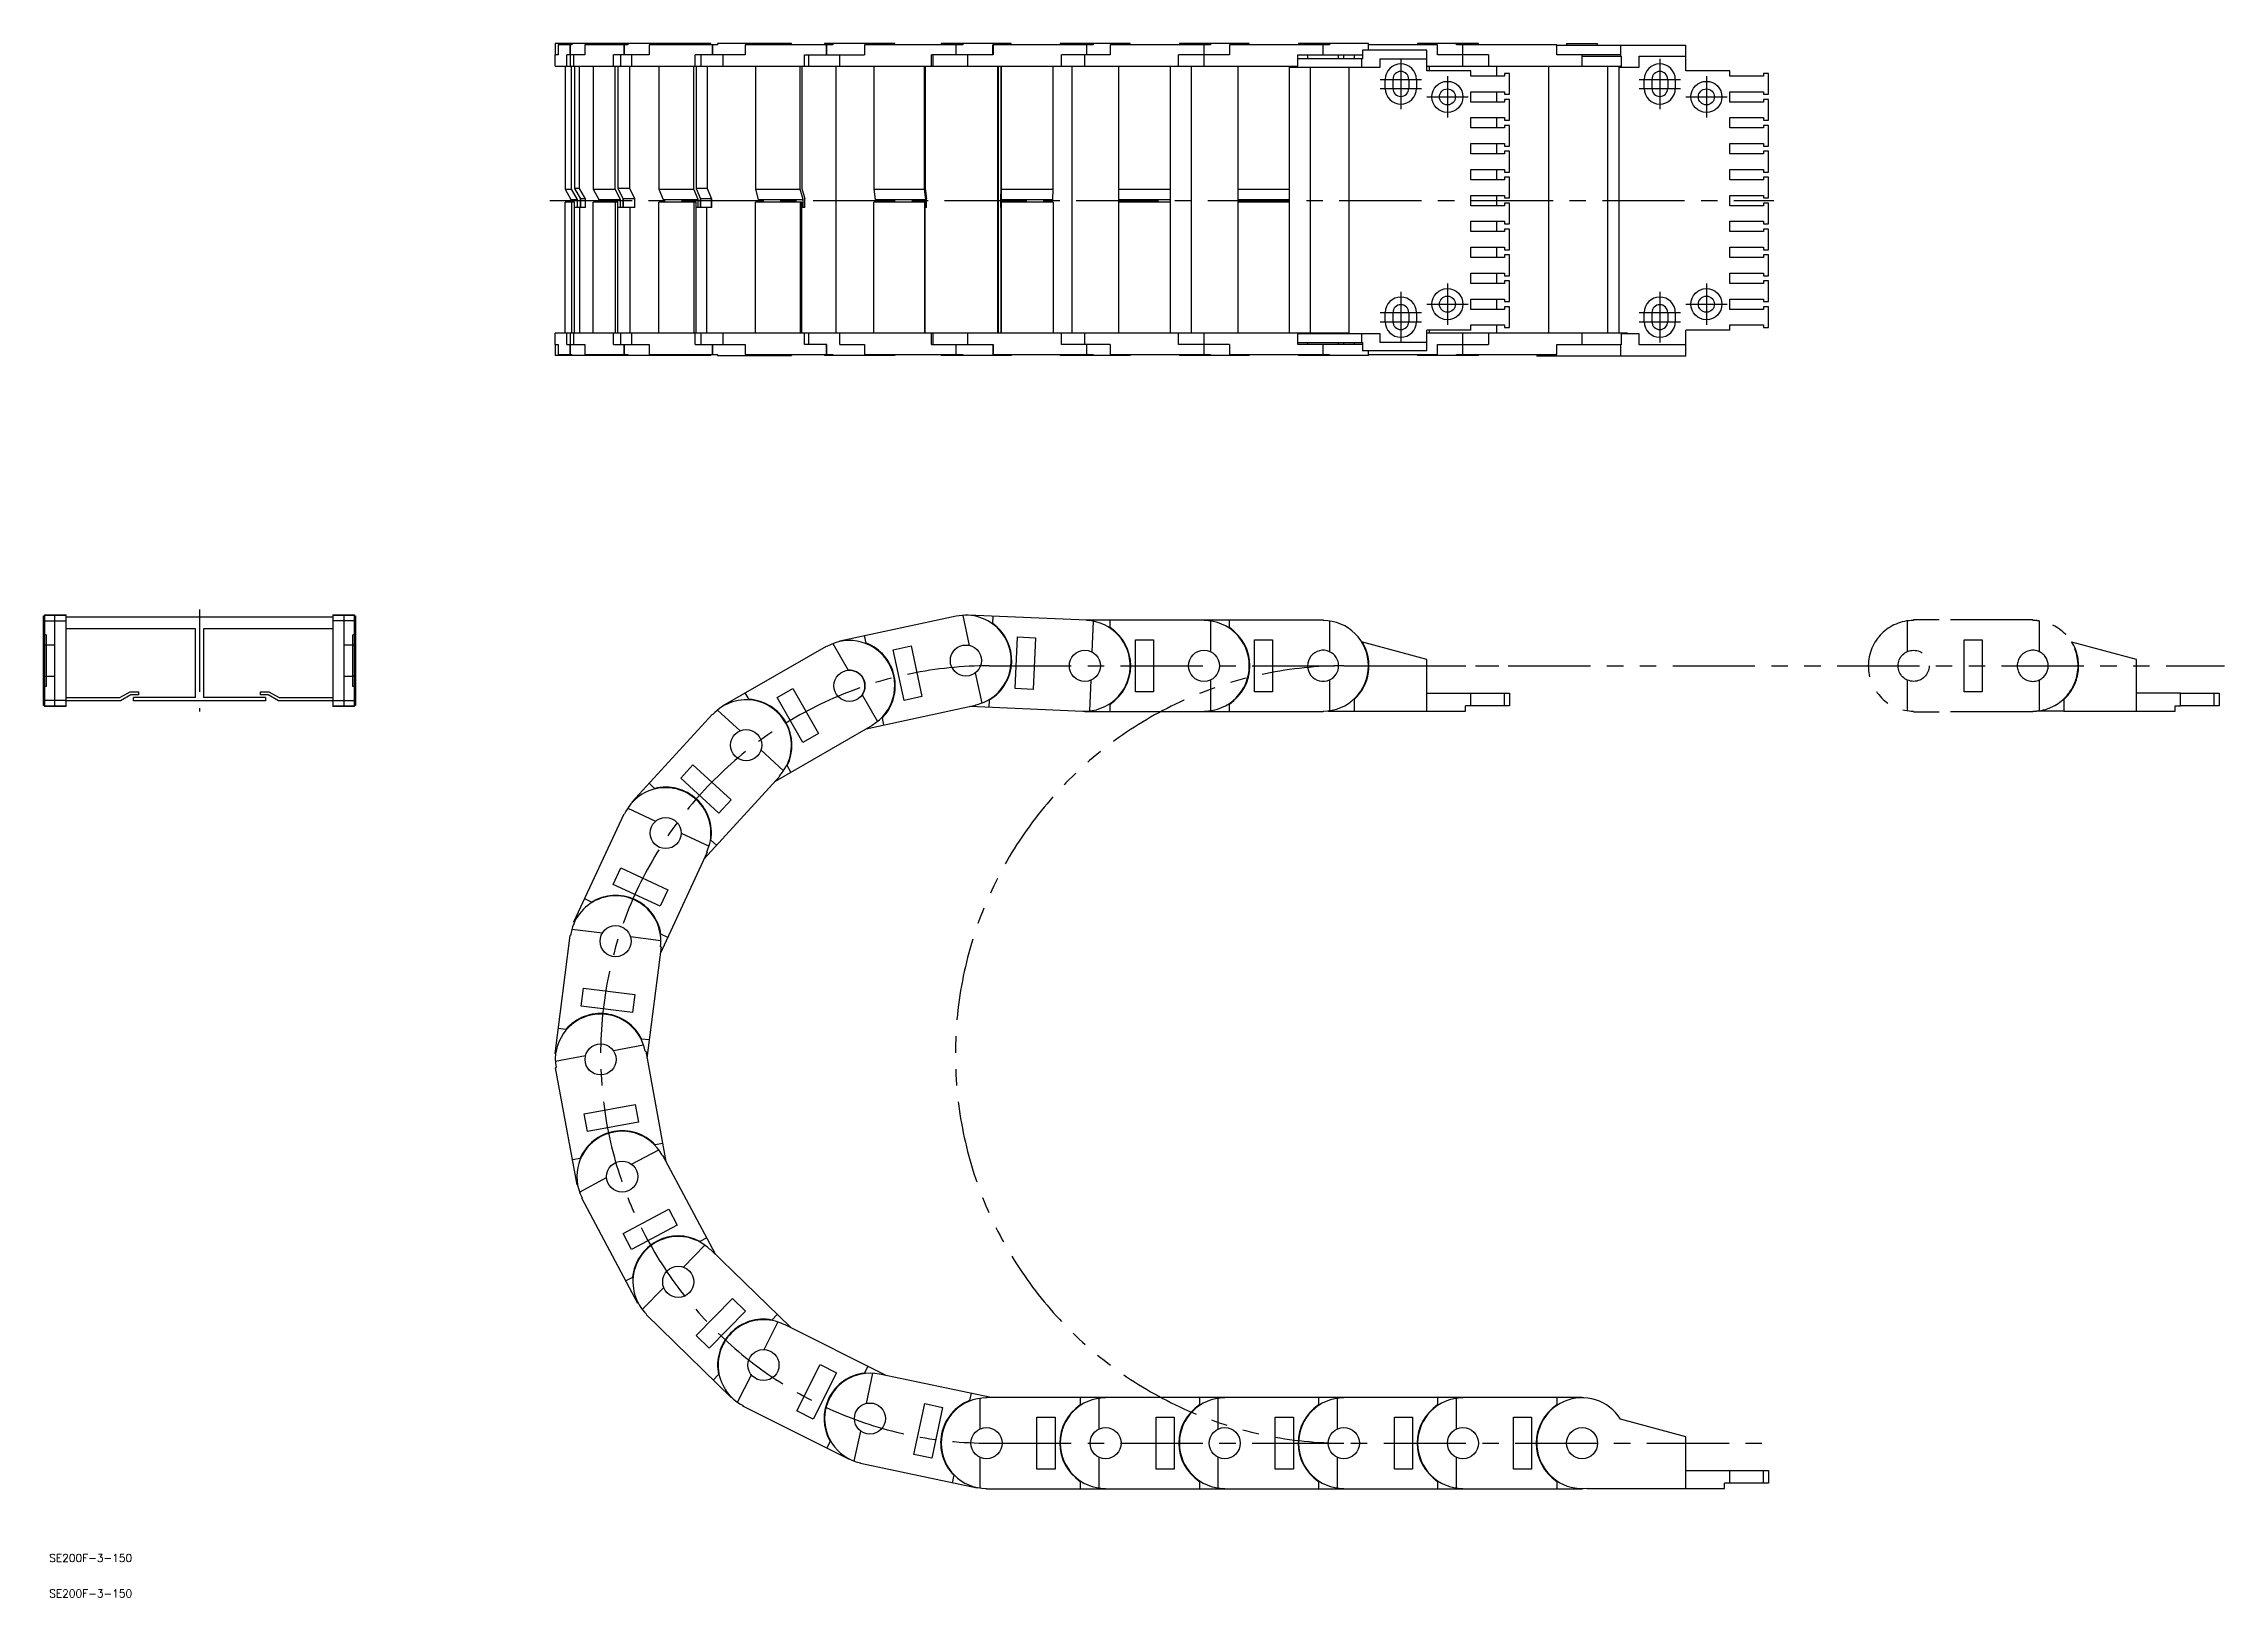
# Model space of a CAD drawing. Extents: x -198 to 645, y -479 to 120.
import ezdxf

# ---------------------------------------------------------------- set-up
doc = ezdxf.new("R2010")
doc.units = 0
doc.linetypes.add('CENTER', pattern=[50.8, 31.75, -6.35, 6.35, -6.35])
doc.linetypes.add('PHANTOM', pattern=[63.5, 31.75, -6.35, 6.35, -6.35, 6.35, -6.35])
doc.layers.get('0').update_dxf_attribs({"linetype": 'CONTINUOUS'})
doc.layers.add('CENTER', color=1, linetype='CONTINUOUS')
doc.styles.get("Standard").update_dxf_attribs({"font": 'txt.shx', "height": 3, "bigfont": 'bigfont.shx'})

# ---------------------------------------------------------------- blocks, each defined once
blk = doc.blocks.new('*U2')
at = {"color": 7, "linetype": 'CONTINUOUS'}
blk.add_text('SE200F-3-150', height=3, dxfattribs=at).set_placement((-195.4, -479.22))
blk = doc.blocks.new('*U3')
at = {"color": 7, "linetype": 'CONTINUOUS'}
blk.add_text('SE200F-3-150', height=3, dxfattribs=at).set_placement((-195.4, -465.54))

msp = doc.modelspace()

# ---------------------------------------------------------------- linework, layer by layer
at = {"color": 7, "linetype": 'CONTINUOUS'}
for p, q in [((60.18, 120.4), (0.06, 120.4)), ((0.06, 120.4), (0.06, 116.05)), ((1.23, 120), (1.23, 116.05)), ((6.47, 120), (1.23, 120)), ((5.78, 116.05), (5.78, 120)), ((5.98, 116.05), (5.98, 120)), ((6.47, 120.4), (6.47, 120)), ((28.01, 120), (11.4, 120)), ((11.4, 120), (11.4, 116.05)), ((26.62, 116.05), (26.62, 120)), ((26.8, 116.05), (26.8, 120)), ((28.01, 120.4), (28.01, 120)), ((36.25, 120), (36.25, 116.05)), ((62.67, 120), (36.25, 120)), ((60.18, 120), (60.18, 120.4)), ((60.71, 116.05), (60.71, 120)), ((60.85, 116.05), (60.85, 120)), ((91.26, 120.4), (62.67, 120.4)), ((91.26, 120.4), (62.67, 120.4)), ((62.67, 120.4), (62.67, 120)), ((107.19, 120), (73.44, 120)), ((73.44, 120), (73.44, 116.05)), ((91.26, 120), (91.26, 120.4)), ((107.19, 120.4), (104.05, 120.4)), ((104.05, 120.4), (104.05, 120)), ((104.84, 116.05), (104.84, 120)), ((104.94, 116.05), (104.94, 120)), ((131.15, 120.4), (107.19, 120.4)), ((107.19, 120.4), (107.19, 120)), ((119.48, 120), (119.48, 116.05)), ((157.38, 120), (119.48, 120)), ((131.15, 120), (131.15, 120.4)), ((176.11, 120.4), (149.06, 120.4)), ((149.06, 120.4), (149.06, 120)), ((152.61, 120.4), (152.61, 120)), ((154.86, 116.05), (154.86, 120)), ((154.9, 116.05), (154.9, 120)), ((157.38, 120.4), (157.38, 120)), ((169.05, 116.05), (169.05, 120)), ((207.82, 120), (169.05, 120)), ((169.18, 120), (169.18, 116.05)), ((176.11, 120), (176.11, 120.4)), ((195.06, 120.4), (195.06, 120)), ((222.06, 120.4), (195.06, 120.4)), ((198.56, 120.4), (198.56, 120)), ((205.34, 116.05), (205.34, 120)), ((207.3, 120.4), (207.3, 120)), ((207.82, 120.4), (207.82, 120)), ((253.06, 120), (214.36, 120)), ((214.36, 120), (214.36, 116.05)), ((222.06, 120), (222.06, 120.4)), ((241.06, 120.4), (241.06, 120)), ((268.06, 120.4), (241.06, 120.4)), ((244.56, 120.4), (244.56, 120)), ((250.56, 111.7), (250.56, 120)), ((253.06, 120.4), (253.06, 120)), ((260.36, 120), (260.36, 116.05)), ((299.06, 120), (260.36, 120)), ((268.06, 120), (268.06, 120.4)), ((314.06, 120.4), (287.06, 120.4)), ((287.06, 120.4), (287.06, 120)), ((296.56, 116.05), (296.56, 120)), ((299.06, 120.4), (299.06, 120)), ((314.06, 117.85), (314.06, 120.4)), ((340.76, 120), (314.06, 120)), ((356.56, 120.4), (333.06, 120.4)), ((333.06, 120.4), (333.06, 120)), ((340.76, 116.05), (340.76, 120)), ((348.06, 120), (348.06, 120.4)), ((386.76, 120), (348.06, 120)), ((350.56, 111.7), (350.56, 120)), ((356.56, 120), (356.56, 120.4)), ((386.76, 116.05), (386.76, 120)), ((386.76, 119.85), (436.56, 119.85)), ((390.56, 120.4), (402.56, 120.4)), ((390.56, 120.4), (390.56, 119.85)), ((402.56, 119.85), (402.56, 120.4)), ((411.43, 119.85), (411.43, 115.6)), ((436.56, 109.85), (436.56, 119.85)), ((0, 111.7), (0, 116.05)), ((1.23, 116.05), (0, 116.05)), ((0, 111.7), (286.76, 111.7)), ((3.82, 111.7), (3.82, 64.2)), ((4.55, 111.7), (4.55, 116.05)), ((11.4, 116.05), (4.55, 116.05)), ((5.84, 116.05), (5.84, 111.7)), ((6.33, 64.2), (6.33, 111.7)), ((7.28, 111.7), (7.28, 116.05)), ((7.52, 111.7), (7.52, 64.52)), ((9.46, 64.52), (9.46, 111.7)), ((14.74, 111.7), (14.74, 64.2)), ((36.25, 116.05), (22.5, 116.05)), ((22.5, 111.7), (22.5, 116.05)), ((23.15, 64.2), (23.15, 111.7)), ((24.24, 111.7), (24.24, 64.52)), ((25.18, 116.05), (25.18, 111.7)), ((28.79, 64.52), (28.79, 111.7)), ((29.63, 111.7), (29.63, 116.05)), ((40.03, 111.7), (40.03, 64.2)), ((53.54, 64.2), (53.54, 111.7)), ((73.44, 116.05), (54.08, 116.05)), ((54.08, 111.7), (54.08, 116.05)), ((54.43, 111.7), (54.43, 64.52)), ((56.27, 116.05), (56.27, 111.7)), ((58.74, 111.7), (58.74, 64.52)), ((64.94, 111.7), (64.94, 116.05)), ((77.31, 111.7), (77.31, 64.2)), ((94.66, 64.2), (94.66, 111.7)), ((95.25, 111.7), (95.25, 64.52)), ((96.34, 116.05), (119.48, 116.05)), ((96.34, 111.7), (96.34, 116.05)), ((97.81, 116.05), (97.81, 111.7)), ((108.45, 111.7), (108.45, 8.7)), ((109.9, 111.7), (109.9, 116.05)), ((123.07, 111.7), (123.07, 64.2)), ((142.62, 64.2), (142.62, 111.7)), ((142.87, 111.7), (142.87, 64.52)), ((169.18, 116.05), (145.28, 116.05)), ((145.28, 111.7), (145.28, 116.05)), ((145.91, 116.05), (145.91, 111.7)), ((159.38, 111.7), (159.38, 116.05)), ((159.38, 111.7), (159.38, 116.05)), ((170.86, 111.7), (170.86, 8.7)), ((171.06, 111.7), (171.06, 8.7)), ((172.22, 64.52), (172.22, 111.7)), ((172.28, 111.7), (172.28, 64.2)), ((192.26, 64.2), (192.26, 111.7)), ((195.55, 111.7), (195.55, 116.05)), ((214.36, 116.05), (195.55, 116.05)), ((199.56, 111.7), (199.56, 8.7)), ((204.56, 111.7), (204.56, 116.05)), ((217.56, 111.7), (217.56, 8.7)), ((237.56, 8.7), (237.56, 111.7)), ((260.36, 116.05), (240.76, 116.05)), ((240.76, 111.7), (240.76, 116.05)), ((245.56, 111.7), (245.56, 8.7)), ((263.56, 111.7), (263.56, 8.7)), ((283.56, 8.7), (283.56, 111.7)), ((283.56, 111.35), (318.56, 111.35)), ((286.76, 116.05), (311.71, 116.05)), ((286.76, 111.7), (286.76, 116.05)), ((311.71, 114.6), (286.76, 114.6)), ((290.56, 116.05), (290.56, 114.6)), ((291.56, 111.35), (291.56, 8.7)), ((302.56, 114.6), (302.56, 116.05)), ((304.56, 114.6), (304.56, 116.05)), ((306.56, 8.35), (306.56, 111.35)), ((308.56, 116.05), (308.56, 114.6)), ((311.43, 114.6), (311.43, 111.35)), ((311.71, 117.85), (311.71, 114.6)), ((336.56, 117.85), (311.71, 117.85)), ((318.56, 114.6), (336.56, 114.6)), ((318.56, 111.35), (318.56, 114.6)), ((336.56, 109.85), (336.56, 117.85)), ((336.56, 111.7), (411.71, 111.7)), ((353.56, 109.85), (336.56, 109.85)), ((337.56, 111.7), (337.56, 109.85)), ((360.36, 116.05), (340.76, 116.05)), ((353.56, 107.85), (353.56, 109.85)), ((360.36, 116.05), (360.36, 111.7)), ((363.56, 111.7), (363.56, 107.85)), ((383.56, 111.7), (383.56, 8.7)), ((411.43, 116.05), (386.76, 116.05)), ((396.56, 111.7), (396.56, 116.05)), ((396.56, 115.6), (411.43, 115.6)), ((406.56, 8.7), (406.56, 111.7)), ((410.81, 111.35), (410.81, 8.7)), ((410.81, 111.35), (418.56, 111.35)), ((411.43, 115.6), (411.71, 115.6)), ((411.71, 115.6), (411.71, 111.35)), ((418.56, 115.6), (436.56, 115.6)), ((418.56, 111.35), (418.56, 115.6)), ((453.56, 109.85), (436.56, 109.85)), ((453.56, 107.85), (453.56, 109.85)), ((320.56, 103.1), (320.56, 106.6)), ((323.51, 106.6), (323.51, 103.1)), ((329.61, 106.6), (329.61, 103.1)), ((332.56, 106.6), (332.56, 103.1)), ((366.56, 107.85), (353.56, 107.85)), ((353.56, 101.85), (366.56, 101.85)), ((353.56, 97.85), (353.56, 101.85)), ((363.56, 101.85), (363.56, 97.85)), ((368.56, 108.85), (366.56, 108.85)), ((366.56, 108.85), (366.56, 107.85)), ((366.56, 101.85), (366.56, 100.85)), ((368.56, 100.85), (368.56, 108.85)), ((420.56, 103.1), (420.56, 106.6)), ((423.51, 106.6), (423.51, 103.1)), ((429.61, 106.6), (429.61, 103.1)), ((432.56, 106.6), (432.56, 103.1)), ((466.56, 107.85), (453.56, 107.85)), ((453.56, 101.85), (466.56, 101.85)), ((453.56, 97.85), (453.56, 101.85)), ((468.56, 108.85), (466.56, 108.85)), ((466.56, 108.85), (466.56, 107.85)), ((466.56, 101.85), (466.56, 100.85)), ((468.56, 100.85), (468.56, 108.85)), ((366.56, 97.85), (353.56, 97.85)), ((366.56, 100.85), (368.56, 100.85)), ((368.56, 98.85), (366.56, 98.85)), ((366.56, 98.85), (366.56, 97.85)), ((368.56, 90.85), (368.56, 98.85)), ((466.56, 97.85), (453.56, 97.85)), ((466.56, 100.85), (468.56, 100.85)), ((468.56, 98.85), (466.56, 98.85)), ((466.56, 98.85), (466.56, 97.85)), ((468.56, 90.85), (468.56, 98.85)), ((353.56, 87.85), (353.56, 91.85)), ((353.56, 91.85), (366.56, 91.85)), ((366.56, 87.85), (353.56, 87.85)), ((363.56, 91.85), (363.56, 87.85)), ((366.56, 91.85), (366.56, 90.85)), ((366.56, 90.85), (368.56, 90.85)), ((366.56, 88.85), (366.56, 87.85)), ((368.56, 88.85), (366.56, 88.85)), ((368.56, 80.85), (368.56, 88.85)), ((453.56, 91.85), (466.56, 91.85)), ((453.56, 87.85), (453.56, 91.85)), ((466.56, 87.85), (453.56, 87.85)), ((466.56, 91.85), (466.56, 90.85)), ((466.56, 90.85), (468.56, 90.85)), ((466.56, 88.85), (466.56, 87.85)), ((468.56, 88.85), (466.56, 88.85)), ((468.56, 80.85), (468.56, 88.85)), ((353.56, 77.85), (353.56, 81.85)), ((353.56, 81.85), (366.56, 81.85)), ((366.56, 77.85), (353.56, 77.85)), ((363.56, 81.85), (363.56, 77.85)), ((366.56, 81.85), (366.56, 80.85)), ((366.56, 80.85), (368.56, 80.85)), ((368.56, 78.85), (366.56, 78.85)), ((366.56, 78.85), (366.56, 77.85)), ((368.56, 70.85), (368.56, 78.85)), ((453.56, 81.85), (466.56, 81.85)), ((453.56, 77.85), (453.56, 81.85)), ((466.56, 77.85), (453.56, 77.85)), ((466.56, 81.85), (466.56, 80.85)), ((466.56, 80.85), (468.56, 80.85)), ((468.56, 78.85), (466.56, 78.85)), ((466.56, 78.85), (466.56, 77.85)), ((468.56, 70.85), (468.56, 78.85)), ((353.56, 67.85), (353.56, 71.85)), ((353.56, 71.85), (366.56, 71.85)), ((366.56, 67.85), (353.56, 67.85)), ((363.56, 71.85), (363.56, 67.85)), ((366.56, 71.85), (366.56, 70.85)), ((366.56, 70.85), (368.56, 70.85)), ((368.56, 68.85), (366.56, 68.85)), ((366.56, 68.85), (366.56, 67.85)), ((368.56, 60.85), (368.56, 68.85)), ((453.56, 71.85), (466.56, 71.85)), ((453.56, 67.85), (453.56, 71.85)), ((466.56, 67.85), (453.56, 67.85)), ((466.56, 71.85), (466.56, 70.85)), ((466.56, 70.85), (468.56, 70.85)), ((468.56, 68.85), (466.56, 68.85)), ((466.56, 68.85), (466.56, 67.85)), ((468.56, 60.85), (468.56, 68.85)), ((3.82, 64.2), (6.11, 60.2)), ((3.82, 64.2), (6.33, 64.2)), ((3.82, 8.7), (3.82, 59.2)), ((7.52, 59.2), (3.82, 59.2)), ((6.11, 60.2), (6.11, 59.2)), ((6.11, 60.2), (8.62, 60.2)), ((8.62, 60.2), (6.33, 64.2)), ((6.33, 59.2), (6.33, 8.7)), ((7.52, 64.52), (9.79, 60.56)), ((9.46, 64.52), (7.52, 64.52)), ((7.52, 8.7), (7.52, 59.2)), ((8.62, 57.2), (8.62, 60.2)), ((11.74, 60.52), (9.46, 64.52)), ((9.79, 57.2), (9.79, 60.56)), ((9.81, 60.52), (9.81, 57.2)), ((11.74, 60.52), (9.81, 60.52)), ((11.74, 57.2), (11.74, 60.52)), ((14.74, 64.2), (16.84, 60.2)), ((14.74, 64.2), (23.15, 64.2)), ((14.74, 8.7), (14.74, 59.2)), ((24.24, 59.2), (14.74, 59.2)), ((16.84, 60.2), (16.84, 59.2)), ((16.84, 60.2), (25.24, 60.2)), ((25.24, 60.2), (23.15, 64.2)), ((23.15, 59.2), (23.15, 8.7)), ((24.24, 64.52), (26.31, 60.56)), ((28.79, 64.52), (24.24, 64.52)), ((24.24, 8.7), (24.24, 59.2)), ((25.24, 57.2), (25.24, 60.2)), ((26.31, 57.2), (26.31, 60.56)), ((26.33, 60.52), (26.33, 57.2)), ((30.82, 60.52), (26.33, 60.52)), ((30.82, 60.52), (28.79, 64.52)), ((30.82, 57.2), (30.82, 60.52)), ((40.03, 64.2), (53.54, 64.2)), ((40.03, 64.2), (41.74, 60.2)), ((40.03, 8.7), (40.03, 59.2)), ((54.43, 59.2), (40.03, 59.2)), ((41.74, 60.2), (41.74, 59.2)), ((41.74, 60.2), (55.25, 60.2)), ((55.25, 60.2), (53.54, 64.2)), ((53.54, 59.2), (53.54, 8.7)), ((58.74, 64.52), (54.43, 64.52)), ((54.43, 64.52), (56.12, 60.56)), ((54.43, 8.7), (54.43, 59.2)), ((55.25, 57.2), (55.25, 60.2)), ((56.12, 57.2), (56.12, 60.56)), ((56.12, 60.52), (56.12, 57.2)), ((60.46, 60.52), (56.14, 60.52)), ((58.74, 64.52), (60.43, 60.56)), ((60.43, 57.2), (60.43, 60.56)), ((60.43, 60.52), (60.43, 57.2)), ((77.31, 64.2), (94.66, 64.2)), ((77.31, 64.2), (78.46, 60.2)), ((95.25, 59.2), (77.31, 59.2)), ((77.31, 8.7), (77.31, 59.2)), ((78.46, 60.2), (78.46, 59.2)), ((78.46, 60.2), (95.81, 60.2)), ((95.81, 60.2), (94.66, 64.2)), ((94.66, 59.2), (94.66, 8.7)), ((95.25, 64.52), (96.39, 60.56)), ((95.25, 8.7), (95.25, 59.2)), ((95.81, 57.2), (95.81, 60.2)), ((96.39, 57.2), (96.39, 60.56)), ((123.07, 64.2), (142.62, 64.2)), ((123.07, 64.2), (123.56, 60.2)), ((123.07, 8.7), (123.07, 59.2)), ((142.87, 59.2), (123.07, 59.2)), ((123.56, 60.2), (123.56, 59.2)), ((123.56, 60.2), (143.11, 60.2)), ((143.11, 60.2), (142.62, 64.2)), ((142.62, 59.2), (142.62, 8.7)), ((142.87, 64.52), (143.36, 60.56)), ((142.87, 8.7), (142.87, 59.2)), ((143.11, 57.2), (143.11, 60.2)), ((143.36, 57.2), (143.36, 60.56)), ((172.12, 60.52), (172.22, 64.52)), ((172.12, 57.2), (172.12, 60.52)), ((172.28, 64.2), (172.17, 60.2)), ((172.17, 60.2), (172.17, 57.2)), ((172.17, 60.2), (192.15, 60.2)), ((172.22, 59.2), (172.22, 8.7)), ((192.26, 59.2), (172.22, 59.2)), ((172.28, 64.2), (192.26, 64.2)), ((172.28, 8.7), (172.28, 59.2)), ((192.15, 60.2), (192.26, 64.2)), ((192.15, 59.2), (192.15, 60.2)), ((192.26, 59.2), (192.26, 8.7)), ((217.56, 64.2), (237.56, 64.2)), ((217.56, 60.2), (237.56, 60.2)), ((237.56, 59.2), (217.56, 59.2)), ((263.56, 64.2), (283.56, 64.2)), ((263.56, 60.2), (283.56, 60.2)), ((283.56, 59.2), (263.56, 59.2)), ((353.56, 57.85), (353.56, 61.85)), ((353.56, 61.85), (366.56, 61.85)), ((363.56, 61.85), (363.56, 57.85)), ((366.56, 61.85), (366.56, 60.85)), ((366.56, 60.85), (368.56, 60.85)), ((453.56, 57.85), (453.56, 61.85)), ((453.56, 61.85), (466.56, 61.85)), ((466.56, 61.85), (466.56, 60.85)), ((466.56, 60.85), (468.56, 60.85)), ((11.74, 57.2), (7.52, 57.2)), ((9.46, 57.2), (9.46, 8.7)), ((30.82, 57.2), (24.24, 57.2)), ((28.79, 57.2), (28.79, 8.7)), ((60.46, 57.2), (54.43, 57.2)), ((58.39, 57.2), (58.39, 8.7)), ((96.39, 57.2), (95.25, 57.2)), ((143.36, 57.2), (142.87, 57.2)), ((172.22, 57.2), (172.12, 57.2)), ((366.56, 57.85), (353.56, 57.85)), ((353.56, 47.85), (353.56, 51.85)), ((353.56, 51.85), (366.56, 51.85)), ((363.56, 51.85), (363.56, 47.85)), ((368.56, 58.85), (366.56, 58.85)), ((366.56, 58.85), (366.56, 57.85)), ((366.56, 51.85), (366.56, 50.85)), ((366.56, 50.85), (368.56, 50.85)), ((368.56, 50.85), (368.56, 58.85)), ((466.56, 57.85), (453.56, 57.85)), ((453.56, 51.85), (466.56, 51.85)), ((453.56, 47.85), (453.56, 51.85)), ((468.56, 58.85), (466.56, 58.85)), ((466.56, 58.85), (466.56, 57.85)), ((466.56, 51.85), (466.56, 50.85)), ((466.56, 50.85), (468.56, 50.85)), ((468.56, 50.85), (468.56, 58.85)), ((366.56, 47.85), (353.56, 47.85)), ((366.56, 48.85), (366.56, 47.85)), ((368.56, 48.85), (366.56, 48.85)), ((368.56, 40.85), (368.56, 48.85)), ((466.56, 47.85), (453.56, 47.85)), ((466.56, 48.85), (466.56, 47.85)), ((468.56, 48.85), (466.56, 48.85)), ((468.56, 40.85), (468.56, 48.85)), ((353.56, 37.85), (353.56, 41.85)), ((353.56, 41.85), (366.56, 41.85)), ((366.56, 37.85), (353.56, 37.85)), ((363.56, 41.85), (363.56, 37.85)), ((366.56, 41.85), (366.56, 40.85)), ((366.56, 40.85), (368.56, 40.85)), ((368.56, 38.85), (366.56, 38.85)), ((366.56, 38.85), (366.56, 37.85)), ((368.56, 30.85), (368.56, 38.85)), ((453.56, 41.85), (466.56, 41.85)), ((453.56, 37.85), (453.56, 41.85)), ((466.56, 37.85), (453.56, 37.85)), ((466.56, 41.85), (466.56, 40.85)), ((466.56, 40.85), (468.56, 40.85)), ((468.56, 38.85), (466.56, 38.85)), ((466.56, 38.85), (466.56, 37.85)), ((468.56, 30.85), (468.56, 38.85)), ((353.56, 31.85), (366.56, 31.85)), ((353.56, 27.85), (353.56, 31.85)), ((366.56, 27.85), (353.56, 27.85)), ((363.56, 31.85), (363.56, 27.85)), ((366.56, 31.85), (366.56, 30.85)), ((366.56, 30.85), (368.56, 30.85)), ((368.56, 28.85), (366.56, 28.85)), ((366.56, 28.85), (366.56, 27.85)), ((368.56, 20.85), (368.56, 28.85)), ((453.56, 31.85), (466.56, 31.85)), ((453.56, 27.85), (453.56, 31.85)), ((466.56, 27.85), (453.56, 27.85)), ((466.56, 31.85), (466.56, 30.85)), ((466.56, 30.85), (468.56, 30.85)), ((468.56, 28.85), (466.56, 28.85)), ((466.56, 28.85), (466.56, 27.85)), ((468.56, 20.85), (468.56, 28.85)), ((353.56, 21.85), (366.56, 21.85)), ((353.56, 17.85), (353.56, 21.85)), ((366.56, 17.85), (353.56, 17.85)), ((363.56, 21.85), (363.56, 17.85)), ((366.56, 21.85), (366.56, 20.85)), ((366.56, 20.85), (368.56, 20.85)), ((368.56, 18.85), (366.56, 18.85)), ((366.56, 18.85), (366.56, 17.85)), ((368.56, 10.85), (368.56, 18.85)), ((453.56, 21.85), (466.56, 21.85)), ((453.56, 17.85), (453.56, 21.85)), ((466.56, 17.85), (453.56, 17.85)), ((466.56, 21.85), (466.56, 20.85)), ((466.56, 20.85), (468.56, 20.85)), ((468.56, 18.85), (466.56, 18.85)), ((466.56, 18.85), (466.56, 17.85)), ((468.56, 10.85), (468.56, 18.85)), ((0, 4.35), (0, 8.7)), ((306.56, 8.7), (0, 8.7)), ((4.55, 4.35), (4.55, 8.7)), ((5.84, 8.7), (5.84, 4.35)), ((7.28, 4.35), (7.28, 8.7)), ((22.5, 4.35), (22.5, 8.7)), ((25.18, 8.7), (25.18, 4.35)), ((29.63, 4.35), (29.63, 8.7)), ((54.08, 4.35), (54.08, 8.7)), ((56.27, 8.7), (56.27, 4.35)), ((64.94, 4.35), (64.94, 8.7)), ((96.34, 4.35), (96.34, 8.7)), ((97.81, 8.7), (97.81, 4.35)), ((109.9, 4.35), (109.9, 8.7)), ((145.28, 4.35), (145.28, 8.7)), ((145.91, 8.7), (145.91, 4.35)), ((159.38, 4.35), (159.38, 8.7)), ((159.38, 4.35), (159.38, 8.7)), ((195.55, 4.35), (195.55, 8.7)), ((204.56, 4.35), (204.56, 8.7)), ((240.76, 4.35), (240.76, 8.7)), ((250.56, 0.4), (250.56, 8.7)), ((286.76, 4.35), (286.76, 8.7)), ((304.56, 8.35), (304.56, 8.7)), ((320.56, 13.1), (320.56, 16.6)), ((323.51, 16.6), (323.51, 13.1)), ((329.61, 16.6), (329.61, 13.1)), ((332.56, 16.6), (332.56, 13.1)), ((353.56, 9.85), (336.56, 9.85)), ((336.56, 1.85), (336.56, 9.85)), ((414.06, 8.7), (336.56, 8.7)), ((337.56, 9.85), (337.56, 8.7)), ((350.56, 0.4), (350.56, 8.7)), ((353.56, 11.85), (366.56, 11.85)), ((353.56, 9.85), (353.56, 11.85)), ((360.36, 8.7), (360.36, 4.35)), ((363.56, 11.85), (363.56, 8.7)), ((366.56, 11.85), (366.56, 10.85)), ((366.56, 10.85), (368.56, 10.85)), ((396.56, 4.35), (396.56, 8.7)), ((414.06, 8.35), (414.06, 8.7)), ((420.56, 13.1), (420.56, 16.6)), ((423.51, 16.6), (423.51, 13.1)), ((429.61, 16.6), (429.61, 13.1)), ((432.56, 16.6), (432.56, 13.1)), ((436.56, -0.15), (436.56, 9.85)), ((453.56, 9.85), (436.56, 9.85)), ((453.56, 11.85), (466.56, 11.85)), ((453.56, 9.85), (453.56, 11.85)), ((466.56, 11.85), (466.56, 10.85)), ((466.56, 10.85), (468.56, 10.85)), ((0, 4.35), (1.23, 4.35)), ((0.06, 4.35), (0.06, 0)), ((60.18, 0), (0.06, 0)), ((1.23, 4.35), (1.23, 0.4)), ((1.23, 0.4), (6.47, 0.4)), ((4.55, 4.35), (11.4, 4.35)), ((5.78, 0.4), (5.78, 4.35)), ((5.98, 0.4), (5.98, 4.35)), ((6.47, 0.4), (6.47, 0)), ((11.4, 4.35), (11.4, 0.4)), ((11.4, 0.4), (28.01, 0.4)), ((22.5, 4.35), (36.25, 4.35)), ((26.62, 0.4), (26.62, 4.35)), ((26.8, 0.4), (26.8, 4.35)), ((28.01, 0.4), (28.01, 0)), ((36.25, 4.35), (36.25, 0.4)), ((36.25, 0.4), (62.67, 0.4)), ((54.08, 4.35), (73.44, 4.35)), ((60.18, 0), (60.18, 0.4)), ((60.71, 0.4), (60.71, 4.35)), ((60.85, 0.4), (60.85, 4.35)), ((62.67, 0.4), (62.67, 0)), ((62.67, 0), (91.26, 0)), ((73.44, 4.35), (73.44, 0.4)), ((73.44, 0.4), (107.19, 0.4)), ((91.26, 0.4), (91.26, 0)), ((104.94, 4.35), (96.34, 4.35)), ((104.05, 0.4), (104.05, 0)), ((131.15, 0), (104.05, 0)), ((104.84, 0.4), (104.84, 4.35)), ((104.94, 0.4), (104.94, 4.35)), ((107.19, 0.4), (107.19, 0)), ((109.9, 4.35), (119.48, 4.35)), ((119.48, 4.35), (119.48, 0.4)), ((119.48, 0.4), (157.38, 0.4)), ((131.15, 0.4), (131.15, 0)), ((145.28, 4.35), (169.18, 4.35)), ((149.06, 0.4), (149.06, 0)), ((176.11, 0), (149.06, 0)), ((152.61, 0.4), (152.61, 0)), ((152.61, 0), (152.61, 0)), ((154.86, 0.4), (154.86, 4.35)), ((154.9, 0.4), (154.9, 4.35)), ((157.38, 0.4), (157.38, 0)), ((169.05, 4.35), (169.05, 0.4)), ((169.05, 0.4), (207.82, 0.4)), ((169.18, 4.35), (169.18, 0.4)), ((176.11, 0.4), (176.11, 0)), ((195.06, 0.4), (195.06, 0)), ((222.06, 0), (195.06, 0)), ((214.36, 4.35), (195.55, 4.35)), ((198.56, 0.4), (198.56, 0)), ((205.34, 0.4), (205.34, 4.35)), ((207.3, 0.4), (207.3, 0)), ((207.82, 0.4), (207.82, 0)), ((214.36, 4.35), (214.36, 0.4)), ((214.36, 0.4), (253.06, 0.4)), ((222.06, 0), (222.06, 0.4)), ((260.36, 4.35), (240.76, 4.35)), ((241.06, 0.4), (241.06, 0)), ((268.06, 0), (241.06, 0)), ((244.56, 0.4), (244.56, 0)), ((253.06, 0.4), (253.06, 0)), ((260.36, 4.35), (260.36, 0.4)), ((260.36, 0.4), (296.56, 0.4)), ((268.06, 0), (268.06, 0.4)), ((311.43, 8.35), (286.76, 8.35)), ((286.76, 5.1), (311.71, 5.1)), ((311.71, 4.35), (286.76, 4.35)), ((287.06, 0.4), (287.06, 0)), ((314.06, 0), (287.06, 0)), ((290.56, 5.1), (290.56, 4.35)), ((296.56, 0.4), (296.56, 4.35)), ((296.56, 0.4), (299.06, 0.4)), ((299.06, 0.4), (299.06, 0)), ((302.56, 4.35), (302.56, 5.1)), ((304.56, 4.35), (304.56, 5.1)), ((304.96, 4.35), (304.96, 4.35)), ((308.56, 5.1), (308.56, 4.35)), ((311.43, 8.35), (311.43, 5.1)), ((318.56, 8.35), (311.43, 8.35)), ((311.71, 5.1), (311.71, 1.85)), ((336.56, 1.85), (311.71, 1.85)), ((314.06, 0), (314.06, 1.85)), ((314.06, 0.4), (340.76, 0.4)), ((318.56, 5.1), (318.56, 8.35)), ((336.56, 5.1), (318.56, 5.1)), ((333.06, 0.4), (333.06, 0)), ((356.56, 0), (333.06, 0)), ((340.76, 0.4), (340.76, 4.35)), ((340.76, 4.35), (360.36, 4.35)), ((348.06, 0.4), (386.76, 0.4)), ((348.06, 0), (348.06, 0.4)), ((356.56, 0), (356.56, 0.4)), ((379.06, 0.4), (379.06, -0.15)), ((386.76, 0.4), (386.76, 4.35)), ((386.76, 4.35), (411.71, 4.35)), ((411.71, 4.1), (386.76, 4.1)), ((390.56, 4.35), (390.56, 4.1)), ((402.56, 4.1), (402.56, 4.35)), ((406.56, 4.1), (406.56, 4.35)), ((411.43, 4.1), (411.43, -0.15)), ((418.56, 8.35), (411.71, 8.35)), ((411.71, 8.35), (411.71, 4.1)), ((418.56, 4.1), (418.56, 8.35)), ((436.56, 4.1), (418.56, 4.1)), ((436.56, -0.15), (379.06, -0.15)), ((-197.53, -135.02), (-197.53, -100.38)), ((-197.53, -100.38), (-197.13, -100.38)), ((-197.13, -100), (-197.13, -135.4)), ((-197.13, -100), (-188.83, -100)), ((-197.13, -100.2), (-188.83, -100.2)), ((-193.18, -135.4), (-193.18, -100)), ((-188.83, -135.4), (-188.83, -100)), ((-85.83, -101), (-188.83, -101)), ((-85.83, -100), (-85.83, -135.4)), ((-85.83, -100), (-77.53, -100)), ((-85.83, -100.2), (-77.53, -100.2)), ((-81.48, -135.4), (-81.48, -100)), ((-77.53, -135.4), (-77.53, -100)), ((-77.53, -100.38), (-77.13, -100.38)), ((-77.13, -100.38), (-77.13, -111.7)), ((109.9, -110.12), (154.86, -100.38)), ((154.86, -100.38), (154.9, -100.58)), ((157.38, -100.23), (159.89, -111.82)), ((159.38, -100.2), (159.38, -100)), ((159.38, -100), (205.34, -102.02)), ((169.05, -103.39), (169.18, -100.43)), ((-197.13, -102.34), (-188.83, -102.34)), ((-196.53, -107.7), (-197.13, -107.7)), ((-196.53, -107.7), (-196.53, -127.7)), ((-138.83, -105.5), (-188.83, -105.5)), ((-138.83, -132), (-138.83, -105.5)), ((-135.83, -105.5), (-135.83, -132)), ((-85.83, -105.5), (-135.83, -105.5)), ((-77.53, -102.34), (-85.83, -102.34)), ((-78.13, -127.7), (-78.13, -107.7)), ((-77.53, -107.7), (-78.13, -107.7)), ((120.11, -110.94), (119.48, -108.05)), ((177.65, -128.53), (178.53, -108.55)), ((178.53, -108.55), (185.52, -108.86)), ((185.52, -108.86), (184.64, -128.84)), ((204.95, -102.01), (296.56, -102.01)), ((205.34, -102.02), (205.33, -102.22)), ((207.82, -102.51), (207.3, -114.37)), ((214.36, -104.97), (214.36, -102.01)), ((250.56, -102.01), (250.56, -102.21)), ((253.06, -102.39), (253.06, -114.25)), ((260.36, -104.97), (260.36, -102.01)), ((296.56, -102.01), (296.56, -102.21)), ((299.06, -102.39), (299.06, -114.25)), ((-193.18, -111.7), (-197.53, -111.7)), ((-197.53, -112.25), (-197.13, -112.25)), ((-193.18, -111.59), (-193.18, -111.59)), ((-81.49, -111.59), (-81.48, -111.59)), ((-77.13, -111.7), (-81.48, -111.7)), ((-77.53, -112.25), (-77.13, -112.25)), ((-77.13, -111.7), (-77.13, -135.02)), ((64.94, -134.97), (104.84, -112.07)), ((104.84, -112.07), (104.94, -112.24)), ((107.19, -111.15), (113.1, -121.44)), ((109.94, -110.32), (109.9, -110.12)), ((130.59, -113.52), (137.43, -112.04)), ((134.82, -133.07), (130.59, -113.52)), ((137.43, -112.04), (141.66, -131.58)), ((224.06, -129.71), (224.06, -109.71)), ((224.06, -109.71), (231.06, -109.71)), ((231.06, -109.71), (231.06, -129.71)), ((270.06, -129.71), (270.06, -109.71)), ((270.06, -109.71), (277.06, -109.71)), ((277.06, -109.71), (277.06, -129.71)), ((336.56, -117.21), (311.43, -110.47)), ((336.56, -137.21), (336.56, -117.21)), ((-197.13, -123.15), (-197.53, -123.15)), ((-197.53, -123.7), (-193.18, -123.7)), ((-193.18, -123.81), (-193.18, -123.81)), ((-81.48, -123.81), (-81.49, -123.81)), ((-81.48, -123.7), (-77.13, -123.7)), ((-77.13, -123.15), (-77.53, -123.15)), ((162.2, -122.48), (164.72, -134.08)), ((206.82, -125.27), (206.3, -137.12)), ((253.06, -125.16), (253.06, -137.03)), ((299.06, -125.16), (299.06, -137.03)), ((-196.53, -127.7), (-197.13, -127.7)), ((-188.83, -133.06), (-197.13, -133.06)), ((-188.83, -132), (-168.15, -132)), ((-167.83, -133.2), (-188.83, -133.2)), ((-168.15, -132), (-164.15, -129.69)), ((-163.83, -130.89), (-167.83, -133.2)), ((-164.15, -129.69), (-160.83, -129.69)), ((-160.83, -130.89), (-163.83, -130.89)), ((-138.83, -132), (-162.83, -132)), ((-162.83, -133.2), (-162.83, -132)), ((-111.83, -133.2), (-162.83, -133.2)), ((-160.83, -129.69), (-160.83, -130.89)), ((-111.83, -132), (-135.83, -132)), ((-113.83, -129.69), (-110.51, -129.69)), ((-113.83, -130.89), (-113.83, -129.69)), ((-110.83, -130.89), (-113.83, -130.89)), ((-111.83, -132), (-111.83, -133.2)), ((-106.83, -133.2), (-110.83, -130.89)), ((-110.51, -129.69), (-106.51, -132)), ((-85.83, -133.2), (-106.83, -133.2)), ((-106.51, -132), (-85.83, -132)), ((-85.83, -133.06), (-77.53, -133.06)), ((-77.53, -127.7), (-78.13, -127.7)), ((74.92, -132.66), (73.44, -130.09)), ((85.69, -131.94), (91.76, -128.46)), ((95.65, -149.29), (85.69, -131.94)), ((91.76, -128.46), (101.72, -145.8)), ((118.53, -130.9), (124.44, -141.2)), ((141.66, -131.58), (134.82, -133.07)), ((167.62, -135.8), (167.75, -132.84)), ((184.64, -128.84), (177.65, -128.53)), ((214.36, -137.41), (214.36, -134.45)), ((231.06, -129.71), (224.06, -129.71)), ((260.36, -137.41), (260.36, -134.45)), ((277.06, -129.71), (270.06, -129.71)), ((308.56, -132.72), (308.56, -137.21)), ((336.56, -130.21), (368.56, -130.21)), ((353.56, -135.21), (353.56, -130.21)), ((366.56, -135.21), (366.56, -130.21)), ((368.56, -130.21), (368.56, -135.21)), ((-197.13, -135.02), (-197.53, -135.02)), ((-197.13, -135.2), (-188.83, -135.2)), ((-188.83, -135.4), (-197.13, -135.4)), ((-85.83, -135.2), (-77.53, -135.2)), ((-77.53, -135.4), (-85.83, -135.4)), ((-77.13, -135.02), (-77.53, -135.02)), ((29.63, -172.28), (60.71, -138.36)), ((60.71, -138.36), (60.85, -138.5)), ((62.67, -136.78), (71.42, -144.79)), ((65.04, -135.15), (64.94, -134.97)), ((122.46, -142.77), (84.95, -164.3)), ((162.35, -134.98), (120.08, -144.14)), ((122.36, -142.6), (122.46, -142.77)), ((126.97, -142.64), (126.35, -139.75)), ((203.78, -137.39), (160.11, -135.47)), ((162.31, -134.79), (162.35, -134.98)), ((203.79, -137.19), (203.78, -137.39)), ((204.56, -137.41), (204.56, -137.21)), ((296.56, -137.41), (204.56, -137.41)), ((250.56, -137.21), (250.56, -137.41)), ((296.56, -137.21), (296.56, -137.41)), ((298.56, -137.21), (298.56, -137.09)), ((298.56, -137.21), (351.56, -137.21)), ((351.56, -137.21), (351.56, -135.21)), ((368.56, -135.21), (351.56, -135.21)), ((101.72, -145.8), (95.65, -149.29)), ((48.48, -163.1), (53.21, -157.94)), ((53.21, -157.94), (67.95, -171.45)), ((79.47, -152.16), (88.21, -160.18)), ((91.07, -160.79), (89.59, -158.23)), ((38.43, -167.05), (36.25, -165.05)), ((63.22, -176.62), (48.48, -163.1)), ((86.8, -162.28), (57.58, -194.17)), ((86.66, -162.14), (86.8, -162.28)), ((7.28, -218.53), (26.62, -176.8)), ((26.62, -176.8), (26.8, -176.88)), ((28.01, -174.69), (38.78, -179.68)), ((29.78, -172.41), (29.63, -172.28)), ((67.95, -171.45), (63.22, -176.62)), ((48.68, -184.26), (59.44, -189.25)), ((58.74, -191.68), (40.55, -230.92)), ((58.56, -191.59), (58.74, -191.68)), ((62.35, -188.97), (60.17, -186.97)), ((22.46, -204.08), (25.41, -197.73)), ((25.41, -197.73), (43.55, -206.13)), ((14.09, -210.89), (11.4, -209.64)), ((40.61, -212.49), (22.46, -204.08)), ((43.55, -206.13), (40.61, -212.49)), ((7.46, -218.62), (7.28, -218.53)), ((0, -269.39), (5.78, -223.75)), ((5.78, -223.75), (5.98, -223.78)), ((6.47, -221.32), (18.24, -222.81)), ((29.07, -224.18), (40.84, -225.67)), ((43.52, -224.52), (40.83, -223.28)), ((40.9, -228.2), (35.46, -271.11)), ((40.7, -228.17), (40.9, -228.2)), ((10.09, -251.01), (10.97, -244.06)), ((10.97, -244.06), (30.81, -246.58)), ((29.93, -253.52), (10.09, -251.01)), ((30.81, -246.58), (29.93, -253.52)), ((4.17, -260.04), (1.23, -259.66)), ((0.2, -269.41), (0, -269.39)), ((22.47, -268.16), (34.14, -266.02)), ((36.35, -264.11), (33.41, -263.74)), ((34.77, -268.44), (34.97, -268.41)), ((34.97, -268.41), (42.79, -310.95)), ((0.07, -272.28), (11.74, -270.14)), ((0.15, -274.81), (0.35, -274.78)), ((8.47, -320.05), (0.15, -274.81)), ((11.25, -292.6), (30.92, -288.98)), ((12.52, -299.48), (11.25, -292.6)), ((30.92, -288.98), (32.19, -295.86)), ((32.19, -295.86), (12.52, -299.48)), ((9.61, -309.88), (6.7, -310.41)), ((29.52, -312.08), (39.99, -306.5)), ((41.52, -304.01), (38.6, -304.55)), ((41.32, -308.62), (41.5, -308.52)), ((41.5, -308.52), (61.85, -346.69)), ((9.42, -322.79), (19.89, -317.21)), ((8.67, -320.02), (8.47, -320.05)), ((10.26, -325.18), (10.44, -325.08)), ((31.9, -365.77), (10.26, -325.18)), ((26.23, -338.76), (43.88, -329.35)), ((47.17, -335.53), (29.52, -344.94)), ((43.88, -329.35), (47.17, -335.53)), ((29.52, -344.94), (26.23, -338.76)), ((49.54, -351.79), (57.83, -343.3)), ((58.53, -340.47), (55.92, -341.86)), ((59.74, -344.92), (59.88, -344.78)), ((59.88, -344.78), (90.84, -374.98)), ((29.9, -355.73), (27.29, -357.12)), ((33.63, -368.09), (41.92, -359.6)), ((32.08, -365.68), (31.9, -365.77)), ((35.16, -370.11), (35.3, -369.97)), ((68.08, -402.24), (35.16, -370.11)), ((54.49, -378.22), (68.46, -363.91)), ((73.47, -368.79), (59.5, -383.11)), ((68.46, -363.91), (73.47, -368.79)), ((85.79, -370.06), (83.72, -372.18)), ((59.5, -383.11), (54.49, -378.22)), ((80.66, -383.57), (85.98, -372.97)), ((88.29, -373.93), (88.38, -373.75)), ((88.38, -373.75), (127.45, -393.36)), ((63.13, -393.27), (61.07, -395.39)), ((70.44, -403.93), (75.76, -393.32)), ((93.38, -407.26), (102.36, -389.38)), ((108.61, -392.52), (99.64, -410.4)), ((102.36, -389.38), (108.61, -392.52)), ((120.74, -389.99), (119.41, -392.64)), ((120.23, -404.36), (122.68, -392.74)), ((125.17, -393.09), (125.21, -392.89)), ((125.21, -392.89), (168.41, -402.01)), ((68.22, -402.09), (68.08, -402.24)), ((160.63, -400.36), (160.02, -403.26)), ((164.06, -414.25), (164.06, -402.39)), ((166.56, -402.01), (396.56, -402.01)), ((166.56, -402.21), (166.56, -402.01)), ((202.76, -402.01), (202.76, -404.97)), ((210.06, -414.25), (210.06, -402.39)), ((212.56, -402.21), (212.56, -402.01)), ((248.76, -402.01), (248.76, -404.97)), ((256.06, -414.25), (256.06, -402.39)), ((258.56, -402.21), (258.56, -402.01)), ((294.76, -402.01), (294.76, -404.97)), ((302.06, -414.25), (302.06, -402.39)), ((304.56, -402.21), (304.56, -402.01)), ((340.76, -402.01), (340.76, -404.97)), ((348.06, -414.25), (348.06, -402.39)), ((350.56, -402.21), (350.56, -402.01)), ((386.76, -402.01), (386.76, -404.97)), ((396.56, -402.01), (396.56, -402.21)), ((72.5, -405.39), (72.59, -405.21)), ((113.61, -426.03), (72.5, -405.39)), ((99.64, -410.4), (93.38, -407.26)), ((138.57, -424.02), (142.7, -404.45)), ((142.7, -404.45), (149.55, -405.9)), ((149.55, -405.9), (145.42, -425.46)), ((186.06, -429.71), (186.06, -409.71)), ((186.06, -409.71), (193.06, -409.71)), ((193.06, -409.71), (193.06, -429.71)), ((232.06, -409.71), (239.06, -409.71)), ((232.06, -429.71), (232.06, -409.71)), ((239.06, -409.71), (239.06, -429.71)), ((278.06, -429.71), (278.06, -409.71)), ((278.06, -409.71), (285.06, -409.71)), ((285.06, -409.71), (285.06, -429.71)), ((324.06, -429.71), (324.06, -409.71)), ((324.06, -409.71), (331.06, -409.71)), ((331.06, -409.71), (331.06, -429.71)), ((370.06, -429.71), (370.06, -409.71)), ((370.06, -409.71), (377.06, -409.71)), ((377.06, -409.71), (377.06, -429.71)), ((436.56, -417.21), (411.43, -410.47)), ((106.18, -418.98), (104.85, -421.63)), ((115.53, -426.64), (117.98, -415.03)), ((436.56, -437.21), (436.56, -417.21)), ((113.7, -425.85), (113.61, -426.03)), ((117.9, -427.53), (117.94, -427.33)), ((162.91, -437.03), (117.9, -427.53)), ((145.42, -425.46), (138.57, -424.02)), ((164.06, -437.03), (164.06, -425.16)), ((210.06, -437.03), (210.06, -425.16)), ((256.06, -437.03), (256.06, -425.16)), ((302.06, -437.03), (302.06, -425.16)), ((348.06, -437.03), (348.06, -425.16)), ((153.93, -432.1), (153.32, -435)), ((162.95, -436.83), (162.91, -437.03)), ((166.56, -437.41), (166.56, -437.21)), ((396.56, -437.41), (166.56, -437.41)), ((193.06, -429.71), (186.06, -429.71)), ((202.76, -434.45), (202.76, -437.41)), ((212.56, -437.41), (212.56, -437.21)), ((239.06, -429.71), (232.06, -429.71)), ((248.76, -434.45), (248.76, -437.41)), ((258.56, -437.41), (258.56, -437.21)), ((285.06, -429.71), (278.06, -429.71)), ((294.76, -434.45), (294.76, -437.41)), ((304.56, -437.41), (304.56, -437.21)), ((331.06, -429.71), (324.06, -429.71)), ((340.76, -434.45), (340.76, -437.41)), ((350.56, -437.41), (350.56, -437.21)), ((377.06, -429.71), (370.06, -429.71)), ((386.76, -434.45), (386.76, -437.41)), ((396.56, -437.21), (396.56, -437.41)), ((398.56, -437.09), (398.56, -437.21)), ((398.56, -437.21), (451.56, -437.21)), ((436.56, -430.21), (468.56, -430.21)), ((451.56, -437.21), (451.56, -435.21)), ((468.56, -435.21), (451.56, -435.21)), ((453.56, -435.21), (453.56, -430.21)), ((466.56, -435.21), (466.56, -430.21)), ((468.56, -430.21), (468.56, -435.21))]:
    msp.add_line(p, q, dxfattribs=at)
at = {"color": 3, "linetype": 'PHANTOM'}
for p, q in [((522.09, -102.39), (522.09, -114.25)), ((534.39, -102.01), (524.59, -102.01)), ((524.59, -102.01), (524.59, -102.21)), ((570.59, -102.01), (534.39, -102.01)), ((570.59, -102.01), (570.59, -102.21)), ((573.09, -102.39), (573.09, -114.25)), ((573.09, -102.39), (573.09, -114.25)), ((544.09, -129.71), (544.09, -109.71)), ((544.09, -109.71), (551.09, -109.71)), ((551.09, -109.71), (551.09, -129.71)), ((585.45, -110.47), (585.73, -110.55)), ((610.59, -117.21), (585.73, -110.55)), ((610.59, -137.21), (610.59, -117.21)), ((304.56, -119.71), (644.59, -119.71)), ((522.09, -125.16), (522.09, -137.03)), ((573.09, -125.16), (573.09, -137.03)), ((573.09, -125.16), (573.09, -137.03)), ((551.09, -129.71), (544.09, -129.71)), ((582.59, -132.72), (582.59, -137.21)), ((627.59, -130.21), (610.59, -130.21)), ((627.59, -130.21), (640.59, -130.21)), ((627.59, -135.21), (627.59, -130.21)), ((640.59, -130.21), (642.59, -130.21)), ((640.59, -135.21), (640.59, -130.21)), ((642.59, -130.21), (642.59, -135.21)), ((524.59, -137.41), (534.39, -137.41)), ((570.59, -137.41), (534.39, -137.41)), ((570.59, -137.21), (570.59, -137.41)), ((572.59, -137.21), (572.59, -137.09)), ((582.59, -137.21), (572.59, -137.21)), ((582.59, -137.21), (610.59, -137.21)), ((610.59, -137.21), (625.59, -137.21)), ((625.59, -135.21), (627.59, -135.21)), ((625.59, -137.21), (625.59, -135.21)), ((640.59, -135.21), (627.59, -135.21)), ((642.59, -135.21), (640.59, -135.21))]:
    msp.add_line(p, q, dxfattribs=at)
at = {"color": 7, "linetype": 'CONTINUOUS'}
for centre, radius in [((344.56, 99.85), 6), ((344.56, 99.85), 3.1), ((444.56, 99.85), 6), ((444.56, 99.85), 3.1), ((344.56, 19.85), 6), ((444.56, 19.85), 6), ((344.56, 19.85), 3.1), ((444.56, 19.85), 3.1), ((158.61, -117.68), 6), ((204.56, -119.71), 6), ((250.56, -119.71), 6), ((113.65, -127.42), 6), ((113.65, -127.42), 6), ((73.76, -150.32), 6), ((42.68, -184.24), 6), ((23.34, -225.97), 6), ((17.56, -271.61), 6), ((25.88, -316.85), 6), ((47.52, -357.44), 6), ((80.44, -389.57), 6), ((121.55, -410.21), 6), ((166.56, -419.71), 6), ((212.56, -419.71), 6), ((258.56, -419.71), 6), ((304.56, -419.71), 6), ((350.56, -419.71), 6), ((396.56, -419.71), 6)]:
    msp.add_circle(centre, radius, dxfattribs=at)
at = {"color": 3, "linetype": 'PHANTOM'}
msp.add_circle((524.59, -119.71), 6, dxfattribs=at)
at = {"color": 7, "linetype": 'CONTINUOUS'}
for centre, radius, start, end in [((326.56, 106.6), 6, 0, 180), ((326.56, 106.6), 3.05, 0, 180), ((426.56, 106.6), 6, 0, 180), ((426.56, 106.6), 3.05, 0, 180), ((326.56, 103.1), 6, 180, 0), ((326.56, 103.1), 3.05, 180, 0), ((426.56, 103.1), 6, 180, 0), ((426.56, 103.1), 3.05, 180, 0), ((326.56, 16.6), 6, 0, 180), ((326.56, 16.6), 3.05, 0, 180), ((426.56, 16.6), 6, 0, 180), ((426.56, 16.6), 3.05, 0, 180), ((326.56, 13.1), 6, 180, 0), ((326.56, 13.1), 3.05, 180, 0), ((426.56, 13.1), 6, 180, 0), ((426.56, 13.1), 3.05, 180, 0), ((158.61, -117.68), 17.5, 282.21979, 102.2198), ((158.61, -117.68), 17.7, 301.09788, 53.85925), ((204.56, -119.71), 17.5, 267.47857, 87.47857), ((204.56, -119.71), 17.7, 303.61932, 56.38068), ((250.56, -119.71), 17.5, 270, 90), ((250.56, -119.71), 17.7, 303.61932, 56.38068), ((296.56, -119.71), 17.5, 270, 90), ((113.65, -127.42), 17.5, 299.86009, 119.86009), ((113.65, -127.42), 17.7, 315.83911, 68.60048), ((296.56, -119.71), 6, 65.37568, 294.62432), ((296.56, -119.71), 6, 294.62432, 65.37568), ((296.56, -119.71), 17.7, 312.68491, 31.16456), ((113.65, -127.42), 6, 324.48441, 95.23577), ((113.65, -127.42), 6, 324.48441, 95.23577), ((73.76, -150.32), 17.5, 317.50039, 137.50039), ((73.76, -150.32), 17.7, 333.47941, 86.24078), ((42.68, -184.24), 17.5, 335.14068, 155.14068), ((42.68, -184.24), 17.7, 351.1197, 103.88107), ((23.34, -225.97), 17.5, 352.78098, 172.78098), ((23.34, -225.97), 17.7, 8.76, 121.52137), ((17.56, -271.61), 17.5, 10.42127, 190.42127), ((17.56, -271.61), 17.7, 26.4003, 139.16166), ((25.88, -316.85), 17.5, 28.06157, 208.06157), ((25.88, -316.85), 17.7, 44.04059, 156.80196), ((47.52, -357.44), 17.7, 61.68089, 174.44225), ((47.52, -357.44), 17.5, 45.70187, 225.70187), ((80.44, -389.57), 17.7, 79.32118, 192.08255), ((80.44, -389.57), 17.5, 63.34216, 243.34216), ((121.55, -410.21), 17.7, 96.96148, 209.72285), ((121.55, -410.21), 17.5, 78.08339, 258.08339), ((166.56, -419.71), 17.7, 111.70271, 224.46407), ((166.56, -419.71), 17.5, 90, 270), ((212.56, -419.71), 17.5, 90, 270), ((258.56, -419.71), 17.5, 90, 270), ((304.56, -419.71), 17.5, 90, 270), ((350.56, -419.71), 17.5, 90, 270), ((396.56, -419.71), 17.5, 31.85084, 276.56243), ((212.56, -419.71), 17.7, 123.61932, 236.38068), ((258.56, -419.71), 17.7, 123.61932, 236.38068), ((304.56, -419.71), 17.7, 123.61932, 236.38068), ((350.56, -419.71), 17.7, 123.61932, 236.38068), ((396.56, -419.71), 17.7, 123.61932, 236.38068)]:
    msp.add_arc(centre, radius, start, end, dxfattribs=at)
at = {"color": 3, "linetype": 'PHANTOM'}
for centre, radius, start, end in [((524.59, -119.71), 17.5, 90, 270), ((570.59, -119.71), 17.5, 81.78679, 90), ((570.59, -119.71), 17.5, 278.21321, 81.78679), ((570.59, -119.71), 6, 65.37568, 294.62432), ((570.59, -119.71), 6, 294.62432, 65.37568), ((570.59, -119.71), 17.7, 312.68491, 31.16456), ((304.56, -269.71), 150, 90, 270), ((570.59, -119.71), 17.5, 270, 278.21321)]:
    msp.add_arc(centre, radius, start, end, dxfattribs=at)
at = {"layer": 'CENTER', "color": 1, "linetype": 'CENTER'}
for p, q in [((326.56, 114.6), (326.56, 95.1)), ((426.56, 114.6), (426.56, 95.1)), ((318.56, 106.6), (334.56, 106.6)), ((318.56, 103.1), (334.56, 103.1)), ((344.56, 107.85), (344.56, 91.85)), ((418.56, 106.6), (434.56, 106.6)), ((418.56, 103.1), (434.56, 103.1)), ((444.56, 107.85), (444.56, 91.85)), ((336.56, 99.85), (352.56, 99.85)), ((436.56, 99.85), (452.56, 99.85)), ((-2, 59.85), (470.56, 59.85)), ((344.56, 27.85), (344.56, 11.85)), ((444.56, 27.85), (444.56, 11.85)), ((326.56, 24.6), (326.56, 5.1)), ((336.56, 19.85), (352.56, 19.85)), ((426.56, 24.6), (426.56, 5.1)), ((436.56, 19.85), (452.56, 19.85)), ((318.56, 16.6), (334.56, 16.6)), ((318.56, 13.1), (334.56, 13.1)), ((418.56, 16.6), (434.56, 16.6)), ((418.56, 13.1), (434.56, 13.1)), ((-137.33, -98), (-137.33, -137.4)), ((167.55, -119.71), (370.56, -119.71)), ((167.55, -419.71), (470.56, -419.71))]:
    msp.add_line(p, q, dxfattribs=at)
msp.add_arc((167.55, -269.71), 150, 90, 270, dxfattribs=at)

# ---------------------------------------------------------------- block references
at = {"color": 7, "linetype": 'CONTINUOUS'}
for name in ['*U3', '*U2']:
    msp.add_blockref(name, (0, 0), dxfattribs=at)

doc.saveas('drawing.dxf')
